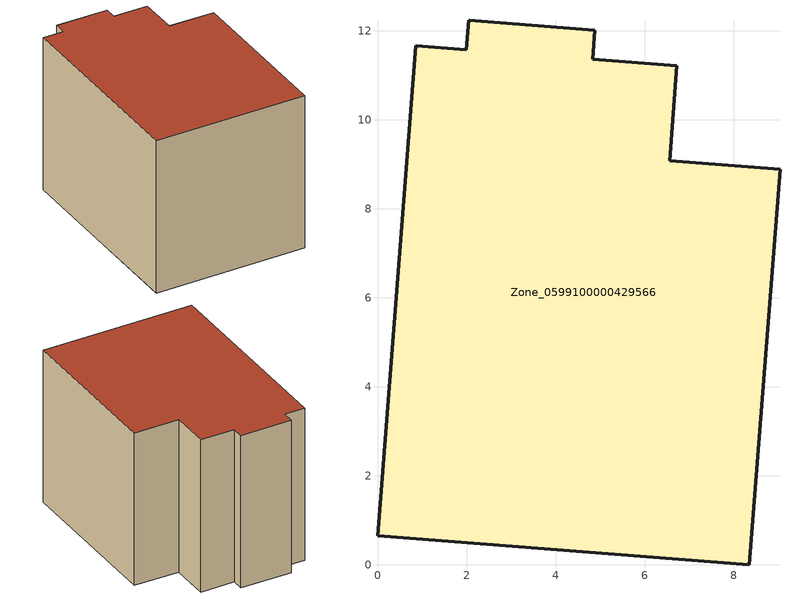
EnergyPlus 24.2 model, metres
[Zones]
Zone_0599100000429566
 floor ground (C_G): 8.35,0 0,0.65 0.86,11.66 2,11.58 2.05,12.23 4.89,12.01 4.83,11.36 6.73,11.21 6.56,9.07 9.04,8.88 z7.4
 wall outside (C_F): 6.56,9.07 6.73,11.21 4.83,11.36 4.89,12.01 2.05,12.23 2,11.58 0.86,11.66 0,0.65 8.35,0 9.04,8.88 6.56,9.07 z7.4:16.13
 roof outside (C_R): 8.35,0 9.04,8.88 6.56,9.07 6.73,11.21 4.83,11.36 4.89,12.01 2.05,12.23 2,11.58 0.86,11.66 0,0.65 z16.13
[BUILDING]
Pand.0599100000429566: North Axis=0; Terrain=City; Loads Convergence Tolerance Value=0.04; Temperature Convergence Tolerance Value=0.4; Solar Distribution=FullExterior; Maximum Number of Warmup Days=25; Minimum Number of Warmup Days=1
[Site:Location]
Rotterdam.The.Hague.AP_ZH_NLD Design_Conditions: Latitude=51.96; Longitude=4.45; Time Zone=1; Elevation=-4.5
[SITE:GROUNDTEMPERATURE:BUILDINGSURFACE]
18, 18, 18, 18, 18, 18, 18, 18, 18, 18, 18, 18
[MATERIAL] Thermal Absorptance=0.9; Solar Absorptance=0.7; Visible Absorptance=0.7
Name | Roughness | Thickness | Conductivity | Density | Specific Heat
G.TC.2006-2014 | MediumSmooth | 0.15 | 0.06 | 540 | 1210
F.TC.2006-2014 | Rough | 0.3 | 0.12 | 1920 | 840
R.TC.2006-2014 | MediumRough | 0.2 | 0.08 | 1500 | 1000
[CONSTRUCTION]
C_G: G.TC.2006-2014
C_F: F.TC.2006-2014
C_R: R.TC.2006-2014
[ZONE]
Zone_0599100000429566: Type=1; Multiplier=1; Ceiling Height=Autocalculate; Volume=Autocalculate; Floor Area=autocalculate; Part of Total Floor Area=Yes
[ZONEINFILTRATION:DESIGNFLOWRATE]
Infil_Zone_0599100000429566: Zone or ZoneList or Space or SpaceList=Zone_0599100000429566; Schedule=AlwaysOn; Design Flow Rate Calculation Method=Flow/Area; Flow Rate per Floor Area=0.0015; Constant Term Coefficient=1; Temperature Term Coefficient=0; Velocity Term Coefficient=0; Velocity Squared Term Coefficient=0
[HVACTEMPLATE:ZONE:IDEALLOADSAIRSYSTEM]
Zone_0599100000429566: Maximum Heating Supply Air Temperature=50; Minimum Cooling Supply Air Temperature=13; Maximum Heating Supply Air Humidity Ratio=0.0156; Minimum Cooling Supply Air Humidity Ratio=0.0077; Heating Limit=NoLimit; Cooling Limit=NoLimit; Dehumidification Control Type=ConstantSensibleHeatRatio; Cooling Sensible Heat Ratio=0.7; Dehumidification Setpoint=60; Humidification Control Type=None; Humidification Setpoint=30; Outdoor Air Method=None; Outdoor Air Flow Rate per Person=0.00944; Outdoor Air Flow Rate per Zone Floor Area=0; Outdoor Air Flow Rate per Zone=0; Demand Controlled Ventilation Type=None; Outdoor Air Economizer Type=NoEconomizer; Heat Recovery Type=None; Sensible Heat Recovery Effectiveness=0.7; Latent Heat Recovery Effectiveness=0.65
[ZONECONTROL:THERMOSTAT]
ThermostatControl_Zone_0599100000429566: Zone or ZoneList=Zone_0599100000429566; Control Type Schedule=DualSetpointControlType; Control 1=Thermostat_Zone_0599100000429566; Temperature Difference Between Cutout And Setpoint=0
[THERMOSTATSETPOINT:DUALSETPOINT]
Thermostat_Zone_0599100000429566: Heating Setpoint Temperature Schedule=HeatingSetpoint_Zone_0599100000429566; Cooling Setpoint Temperature Schedule=CoolingSetpoint_Zone_0599100000429566
[SCHEDULE:COMPACT]
HeatingSetpoint_Zone_0599100000429566: Through: 12/31, For: AllDays, Until: 24:00, 21
CoolingSetpoint_Zone_0599100000429566: Through: 12/31, For: AllDays, Until: 24:00, 24
DualSetpointControlType: Through: 12/31, For: AllDays, Until: 24:00, 4
AlwaysOn: Through: 12/31, For: AllDays, Until: 24:00, 1
